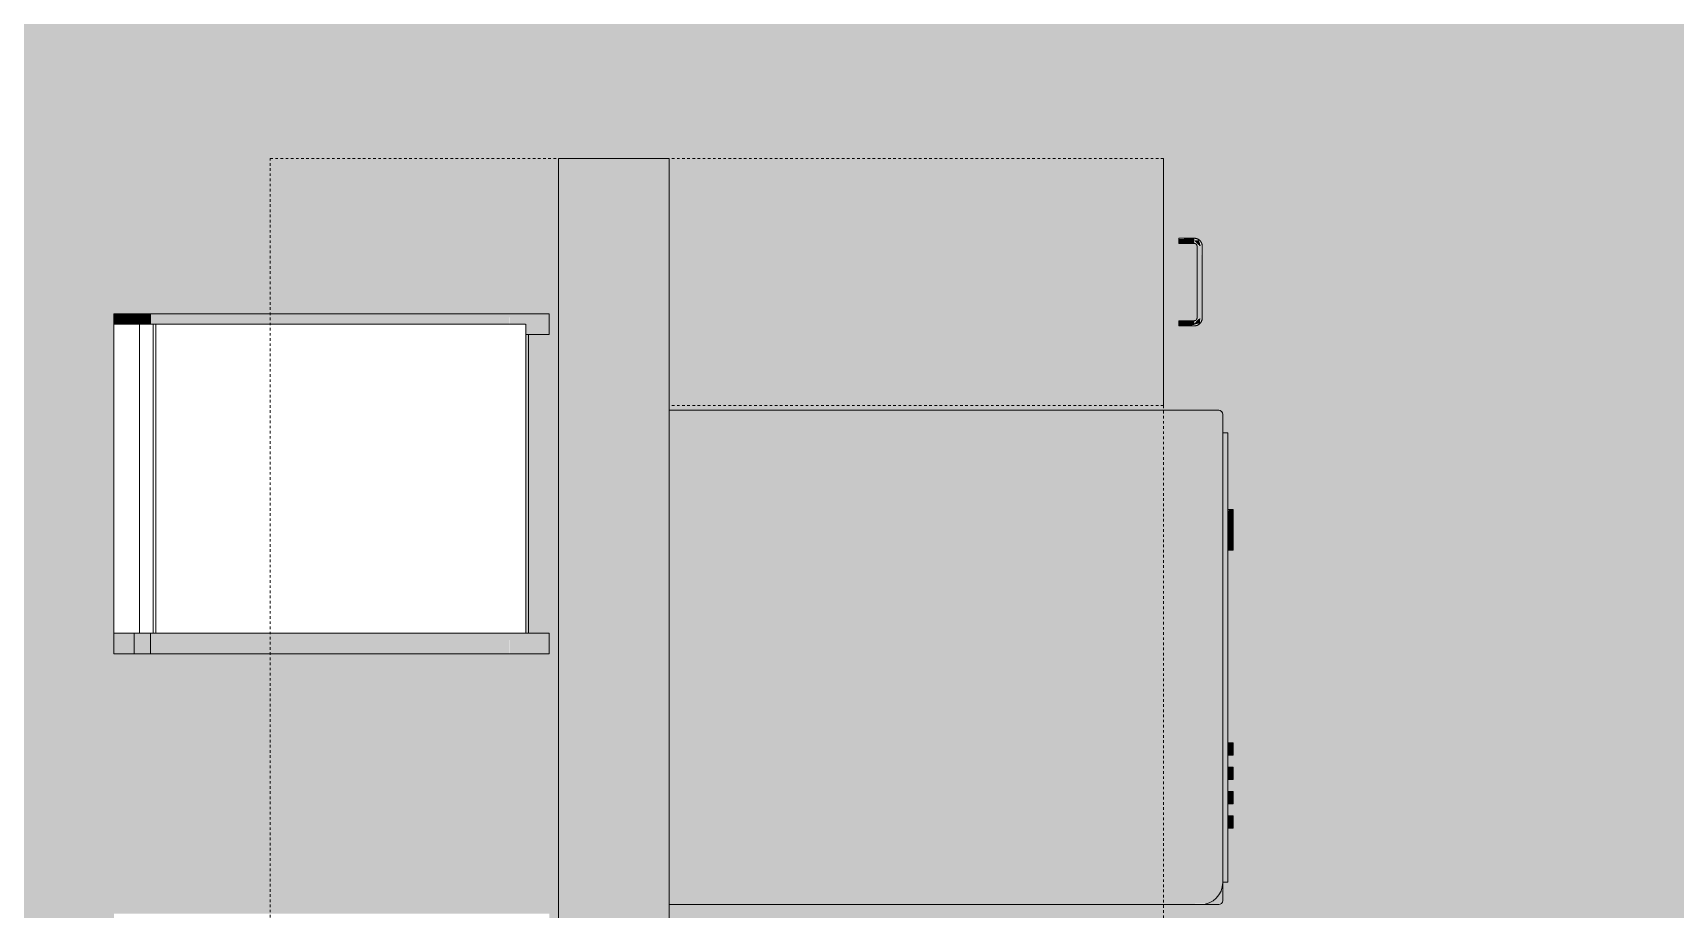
# Model space of a CAD drawing. Header units: inches. Extents: x -4218 to -1814, y 9706 to 12426.
# Drawn here: x -3636.5 to -3556.7, y 10625.3 to 10667.9 of the extents above; entities that cross this region are included whole.
import ezdxf

# ---------------------------------------------------------------- set-up
doc = ezdxf.new("R2010")
doc.units = ezdxf.units.IN
doc.header["$MEASUREMENT"] = 0
doc.linetypes.add('Dash', pattern=[0.25, 0.125, -0.125])
for name, color, linetype, lineweight in [('0-1', 7, 'Continuous', 5), ('0-2', 10, 'Continuous', 13), ('A-AREA-PATT-4', 41, 'Continuous', 9), ('A-WALL-1', 8, 'Continuous', 5), ('A-WALL-3', 10, 'Continuous', 13), ('I-FURN-1', 7, 'Continuous', 9), ('I-FURN-2', 9, 'Continuous', 9), ('Q-CASE', 31, 'Continuous', 9), ('Q-CASE-HDLN-1', 7, 'Dash', 9), ('Q-CASE-HDLN-2', 31, 'Continuous', 9), ('Q-SPCQ-1', 7, 'Continuous', 9), ('Q-SPCQ-2', 55, 'Continuous', 9)]:
    doc.layers.add(name, color=color, linetype=linetype, lineweight=lineweight)

# ---------------------------------------------------------------- blocks, each defined once
blk = doc.blocks.new('OD_CW_Countertop - OD_CW_Countertop-2487816-FLOOR PLAN - 3RD FLOOR')
at = {"layer": 'Q-CASE-HDLN-1'}
for p, q in [((0.738, -24), (0.738, 19.375)), ((0.738, 19.375), (97.088, 19.375)), ((109.338, -24), (0.738, -24))]:
    blk.add_line(p, q, dxfattribs=at)
blk = doc.blocks.new('Dishwasher_15404 - 34_ counter-1372825-FLOOR PLAN - 3RD FLOOR')
at = {"layer": 'Q-SPCQ-2'}
for points in [[(0.75, -24), (26.081, -23.963), (26.339, -23.856), (26.561, -23.686), (26.731, -23.464), (26.838, -23.206), (26.875, -22.907), (26.868, -0.146), (26.678, 0), (0, 0), (0, -24)], [(27.125, -22.907), (27.125, -1.093), (26.875, -1.093), (26.875, -22.907)], [(27.375, -5.808), (27.375, -4.824), (27.125, -4.858), (27.125, -5.808)], [(27.125, -6.793), (27.375, -6.759), (27.375, -5.808), (27.125, -5.808), (27.125, -6.759)], [(27.375, -16.741), (27.375, -16.15), (27.125, -16.15), (27.125, -16.741)], [(27.375, -17.922), (27.375, -17.331), (27.125, -17.331), (27.125, -17.922)], [(27.375, -19.103), (27.375, -18.512), (27.125, -18.512), (27.125, -19.103)], [(27.375, -20.284), (27.375, -19.693), (27.125, -19.693), (27.125, -20.284)], [(25.803, -24), (26.678, -24), (26.817, -23.942), (26.875, -23.713), (26.838, -23.206), (26.678, -23.533), (26.561, -23.686), (26.299, -23.873), (26.081, -23.963)]]:
    blk.add_hatch(color=256, dxfattribs=at).paths.add_polyline_path(points, flags=0)
at = {"layer": 'Q-SPCQ-1'}
for p, q in [((26.678, 0), (0, 0)), ((26.875, -22.928), (26.875, -0.197)), ((27.125, -1.093), (26.875, -1.093)), ((27.125, -1.093), (27.125, -22.907)), ((27.375, -4.824), (27.125, -4.824)), ((27.375, -4.824), (27.375, -5.808)), ((27.375, -5.808), (27.375, -6.793)), ((27.125, -6.793), (27.375, -6.793)), ((27.375, -16.15), (27.125, -16.15)), ((27.125, -16.741), (27.375, -16.741)), ((27.375, -16.15), (27.375, -16.741)), ((27.375, -17.331), (27.125, -17.331)), ((27.375, -17.331), (27.375, -17.922)), ((27.125, -17.922), (27.375, -17.922)), ((27.375, -18.512), (27.125, -18.512)), ((27.125, -19.103), (27.375, -19.103)), ((27.375, -18.512), (27.375, -19.103)), ((27.375, -19.693), (27.125, -19.693)), ((27.375, -19.693), (27.375, -20.284)), ((27.125, -20.284), (27.375, -20.284)), ((27.125, -22.907), (26.875, -22.907)), ((26.875, -23.803), (26.875, -22.928)), ((0, -24), (25.803, -24)), ((25.803, -24), (26.678, -24))]:
    blk.add_line(p, q, dxfattribs=at)
for centre, radius, start, end in [((26.678, -0.197), 0.197, 360, 90), ((26.678, -0.197), 0.197, 15, 90), ((25.803, -22.928), 1.072, 270, 0), ((26.678, -23.803), 0.197, 270, 0)]:
    blk.add_arc(centre, radius, start, end, dxfattribs=at)
blk = doc.blocks.new('Bar_Stool_6722_1_ - Bar_Stool_6722_1_-1372833-FLOOR PLAN - 3RD FLOOR')
at = {"layer": 'I-FURN-2'}
for points in [[(0, -0.599), (0, -0.985), (1, -0.985), (1, 0), (0, 0), (0, -0.46)], [(16, -0.938), (16, -0.985), (16.5, -0.985), (16.5, 0), (16, 0), (16, -0.621)], [(0, -1.78), (1, -1.78), (1, -0.985), (0, -0.985), (0, -1.404)], [(16, -1.305), (16, -1.78), (16.5, -1.78), (16.5, -0.985), (16, -0.985), (16, -1.241)], [(0, -16.359), (0, -17.718), (1, -17.718), (1, -1.78), (0, -1.78), (0, -2.034)], [(16, -17.718), (16.5, -17.718), (16.5, -1.78), (16, -1.78), (16, -17.634)], [(0, -18.759), (0, -19.214), (0.5, -19.214), (0.5, -17.718), (0, -17.718), (0, -18.727)], [(0.5, -19.214), (1, -19.214), (1, -17.718), (0.5, -17.718), (0.5, -19.131)], [(16, -18.709), (16, -19.214), (16.5, -19.214), (16.5, -17.718), (16, -17.718), (16, -18.437)], [(0, -19.886), (0, -21.133), (1, -21.133), (1, -19.214), (0, -19.238), (0, -19.692)], [(15.5, -21.133), (16.5, -21.133), (16.491, -19.214), (16, -19.238), (16, -19.986), (15.5, -19.986), (15.5, -20.135)], [(1, -20.057), (1, -20.135), (15.5, -20.135), (15.5, -19.986), (1, -19.986)]]:
    blk.add_hatch(color=256, dxfattribs=at).paths.add_polyline_path(points, flags=0)
at = {"layer": 'I-FURN-1'}
for p, q in [((1, 0), (0, 0)), ((0, 0), (0, -0.985)), ((1, -1.241), (1, 0)), ((16, 0), (1, 0)), ((16, 0), (16, -1.241)), ((16.5, 0), (16, 0)), ((16.5, -0.985), (16.5, 0)), ((0, -0.985), (1, -0.985)), ((0, -0.985), (0, -1.78)), ((1, -1.906), (1, -1.241)), ((16, -1.241), (1, -1.241)), ((16, -0.985), (16.5, -0.985)), ((16, -1.241), (16, -1.906)), ((16.5, -1.78), (16.5, -0.985)), ((0, -1.78), (1, -1.78)), ((0, -17.718), (0, -1.78)), ((1, -1.906), (16, -1.906)), ((1, -2.034), (1, -1.906)), ((1, -17.634), (1, -2.034)), ((1, -2.034), (16, -2.034)), ((16, -1.78), (16.5, -1.78)), ((16, -1.906), (16, -2.034)), ((16, -2.034), (16, -17.634)), ((16.5, -1.78), (16.5, -17.718)), ((0, -19.214), (0, -17.718)), ((1, -19.886), (1, -17.634)), ((16, -17.634), (16, -19.886)), ((16.5, -17.718), (16.5, -19.214)), ((0, -21.133), (0, -19.214)), ((1, -19.986), (1, -19.886)), ((16, -19.886), (16, -19.986)), ((16.5, -19.214), (16.5, -21.133)), ((1, -19.986), (1, -20.057)), ((1, -19.999), (16, -19.999)), ((1, -20.057), (1, -20.135)), ((15.5, -20.135), (1, -20.135)), ((1, -20.135), (1, -21.133)), ((15.5, -20.057), (15.5, -19.983)), ((15.5, -20.135), (15.5, -20.057)), ((15.5, -21.133), (15.5, -20.135)), ((0, -21.133), (1, -21.133)), ((15.5, -21.133), (16.5, -21.133))]:
    blk.add_line(p, q, dxfattribs=at)
blk = doc.blocks.new('Drawer_Base_Cabinet_3_drawer_12205 - 12_-V43-FLOOR PLAN - 3RD FLOOR')
at = {"layer": 'Q-CASE'}
for points in [[(-1.012, 25.812), (-1.286, 25.72), (-1.295, 25.5), (-1.23, 25.528), (-1.012, 25.75), (-1.012, 25.782)], [(2.488, 25.625), (2.488, 25.875), (-1.012, 25.838), (-1.012, 25.625), (0.189, 25.625)], [(2.8, 25.5), (2.738, 25.768), (2.488, 25.782), (2.516, 25.717), (2.738, 25.5), (2.77, 25.5)], [(-1.142, 25.5), (-1.383, 25.5), (-1.351, 24.75), (-1.142, 24.75)], [(2.858, 24.75), (2.826, 25.5), (2.617, 25.5), (2.649, 24.75), (2.846, 24.75)]]:
    blk.add_hatch(color=256, dxfattribs=at).paths.add_polyline_path(points, flags=0)
at = {"layer": 'Q-CASE-HDLN-1'}
for p, q in [((6.738, 24), (-5.262, 24)), ((-5.262, 24), (-5.262, 0)), ((6.738, 24), (6.738, 0)), ((6.738, 0), (-5.262, 0))]:
    blk.add_line(p, q, dxfattribs=at)
at = {"layer": 'Q-CASE-HDLN-2'}
for p, q in [((2.488, 25.875), (-1.012, 25.875)), ((-1.012, 25.625), (2.488, 25.625)), ((-1.387, 25.5), (-1.387, 24.75)), ((-1.387, 25.5), (-1.387, 24.75)), ((-1.387, 25.5), (-1.387, 24.75)), ((-1.387, 24.75), (-1.383, 24.75)), ((-1.383, 24.75), (-1.387, 24.75)), ((-1.387, 24.75), (-1.383, 24.75)), ((-1.383, 24.75), (-1.387, 24.75)), ((-1.387, 24.75), (-1.383, 24.75)), ((-1.137, 24.75), (-1.387, 24.75)), ((-1.142, 24.75), (-1.137, 24.75)), ((-1.137, 24.75), (-1.142, 24.75)), ((-1.142, 24.75), (-1.137, 24.75)), ((-1.137, 24.75), (-1.142, 24.75)), ((-1.142, 24.75), (-1.137, 24.75)), ((-1.137, 24.75), (-1.137, 25.5)), ((-1.137, 24.75), (-1.137, 25.5)), ((-1.137, 24.75), (-1.137, 25.5)), ((2.613, 25.5), (2.613, 24.75)), ((2.613, 25.5), (2.613, 24.75)), ((2.613, 25.5), (2.613, 24.75)), ((2.617, 24.75), (2.613, 24.75)), ((2.613, 24.75), (2.617, 24.75)), ((2.617, 24.75), (2.613, 24.75)), ((2.613, 24.75), (2.617, 24.75)), ((2.863, 24.75), (2.613, 24.75)), ((2.613, 24.75), (2.617, 24.75)), ((2.863, 24.75), (2.858, 24.75)), ((2.858, 24.75), (2.863, 24.75)), ((2.863, 24.75), (2.858, 24.75)), ((2.858, 24.75), (2.863, 24.75)), ((2.858, 24.75), (2.863, 24.75)), ((2.863, 24.75), (2.863, 25.5)), ((2.863, 24.75), (2.863, 25.5)), ((2.863, 24.75), (2.863, 25.5))]:
    blk.add_line(p, q, dxfattribs=at)
at = {"layer": 'Q-CASE-HDLN-2', "flags": 128}
for points in [[(-1.012, 25.875), (-1.027, 25.875), (-1.042, 25.874), (-1.057, 25.872), (-1.072, 25.87), (-1.087, 25.868), (-1.101, 25.864), (-1.116, 25.86), (-1.13, 25.856), (-1.144, 25.851), (-1.158, 25.845), (-1.172, 25.839), (-1.185, 25.833), (-1.199, 25.825), (-1.211, 25.818), (-1.224, 25.81), (-1.236, 25.801), (-1.248, 25.792), (-1.26, 25.782), (-1.271, 25.772), (-1.281, 25.761), (-1.292, 25.75), (-1.301, 25.739), (-1.311, 25.727), (-1.319, 25.715), (-1.328, 25.703), (-1.336, 25.69), (-1.343, 25.677), (-1.35, 25.663), (-1.356, 25.65), (-1.362, 25.636), (-1.367, 25.622), (-1.372, 25.608), (-1.376, 25.593), (-1.379, 25.578), (-1.382, 25.564), (-1.384, 25.549), (-1.386, 25.534), (-1.387, 25.519), (-1.387, 25.504), (-1.387, 25.5)], [(-1.292, 25.75), (-1.301, 25.739), (-1.311, 25.727), (-1.319, 25.715), (-1.328, 25.703), (-1.336, 25.69), (-1.343, 25.677), (-1.35, 25.663), (-1.356, 25.65), (-1.362, 25.636), (-1.367, 25.622), (-1.372, 25.608), (-1.376, 25.593), (-1.379, 25.578), (-1.382, 25.564), (-1.384, 25.549), (-1.386, 25.534), (-1.387, 25.519), (-1.387, 25.504), (-1.387, 25.5)], [(-1.292, 25.75), (-1.301, 25.739), (-1.311, 25.727), (-1.319, 25.715), (-1.328, 25.703), (-1.336, 25.69), (-1.343, 25.677), (-1.35, 25.663), (-1.356, 25.65), (-1.362, 25.636), (-1.367, 25.622), (-1.372, 25.608), (-1.376, 25.593), (-1.379, 25.578), (-1.382, 25.564), (-1.384, 25.549), (-1.386, 25.534), (-1.387, 25.519), (-1.387, 25.504), (-1.387, 25.5)], [(-1.012, 25.875), (-1.027, 25.875), (-1.042, 25.874), (-1.057, 25.872), (-1.072, 25.87), (-1.087, 25.868), (-1.101, 25.864), (-1.116, 25.86), (-1.13, 25.856), (-1.144, 25.851), (-1.158, 25.845), (-1.172, 25.839), (-1.185, 25.833), (-1.199, 25.825), (-1.211, 25.818), (-1.224, 25.81), (-1.236, 25.801), (-1.248, 25.792), (-1.26, 25.782), (-1.271, 25.772)], [(-1.012, 25.875), (-1.027, 25.875), (-1.042, 25.874), (-1.057, 25.872), (-1.072, 25.87), (-1.087, 25.868), (-1.101, 25.864), (-1.116, 25.86), (-1.13, 25.856), (-1.144, 25.851), (-1.158, 25.845), (-1.172, 25.839), (-1.185, 25.833), (-1.199, 25.825), (-1.211, 25.818), (-1.224, 25.81), (-1.236, 25.801), (-1.248, 25.792), (-1.26, 25.782), (-1.271, 25.772)], [(-1.137, 25.5), (-1.137, 25.505), (-1.137, 25.51), (-1.136, 25.515), (-1.136, 25.52), (-1.135, 25.525), (-1.134, 25.53), (-1.132, 25.535), (-1.131, 25.539), (-1.129, 25.544), (-1.127, 25.549), (-1.125, 25.553), (-1.123, 25.558), (-1.121, 25.562), (-1.118, 25.566), (-1.115, 25.571), (-1.113, 25.575), (-1.109, 25.579), (-1.106, 25.582), (-1.103, 25.586), (-1.099, 25.59), (-1.096, 25.593), (-1.092, 25.596), (-1.088, 25.599), (-1.084, 25.602), (-1.08, 25.605), (-1.076, 25.608), (-1.071, 25.61), (-1.067, 25.613), (-1.062, 25.615), (-1.058, 25.617), (-1.053, 25.618), (-1.048, 25.62), (-1.043, 25.621), (-1.038, 25.622), (-1.034, 25.623), (-1.029, 25.624), (-1.024, 25.624), (-1.019, 25.625), (-1.014, 25.625)], [(-1.137, 25.5), (-1.137, 25.505), (-1.137, 25.51), (-1.136, 25.515), (-1.136, 25.52), (-1.135, 25.525), (-1.134, 25.53), (-1.132, 25.535), (-1.131, 25.539), (-1.129, 25.544), (-1.127, 25.549), (-1.125, 25.553), (-1.123, 25.558), (-1.121, 25.562), (-1.118, 25.566), (-1.115, 25.571), (-1.113, 25.575), (-1.109, 25.579), (-1.106, 25.582), (-1.103, 25.586), (-1.099, 25.59), (-1.096, 25.593), (-1.092, 25.596), (-1.088, 25.599), (-1.084, 25.602), (-1.08, 25.605), (-1.076, 25.608), (-1.071, 25.61), (-1.067, 25.613), (-1.062, 25.615), (-1.058, 25.617), (-1.053, 25.618), (-1.048, 25.62), (-1.043, 25.621), (-1.038, 25.622), (-1.034, 25.623), (-1.029, 25.624), (-1.024, 25.624), (-1.019, 25.625), (-1.014, 25.625)], [(-1.137, 25.5), (-1.137, 25.505), (-1.137, 25.51), (-1.136, 25.515), (-1.136, 25.52), (-1.135, 25.525), (-1.134, 25.53), (-1.132, 25.535), (-1.131, 25.539), (-1.129, 25.544), (-1.127, 25.549), (-1.125, 25.553), (-1.123, 25.558), (-1.121, 25.562), (-1.118, 25.566), (-1.115, 25.571), (-1.113, 25.575), (-1.109, 25.579), (-1.106, 25.582), (-1.103, 25.586), (-1.099, 25.59), (-1.096, 25.593), (-1.092, 25.596), (-1.088, 25.599), (-1.084, 25.602), (-1.08, 25.605), (-1.076, 25.608), (-1.071, 25.61), (-1.067, 25.613), (-1.062, 25.615), (-1.058, 25.617), (-1.053, 25.618), (-1.048, 25.62), (-1.043, 25.621), (-1.038, 25.622), (-1.034, 25.623), (-1.029, 25.624), (-1.024, 25.624), (-1.019, 25.625), (-1.014, 25.625), (-1.012, 25.625)], [(2.738, 25.779), (2.727, 25.789), (2.715, 25.798), (2.703, 25.807), (2.69, 25.816), (2.678, 25.823), (2.664, 25.831), (2.651, 25.838), (2.637, 25.844), (2.624, 25.85), (2.61, 25.855), (2.595, 25.859), (2.581, 25.863), (2.566, 25.867), (2.551, 25.87), (2.537, 25.872), (2.522, 25.873), (2.507, 25.875), (2.492, 25.875), (2.488, 25.875)], [(2.738, 25.779), (2.727, 25.789), (2.715, 25.798), (2.703, 25.807), (2.69, 25.816), (2.678, 25.823), (2.664, 25.831), (2.651, 25.838), (2.637, 25.844), (2.624, 25.85), (2.61, 25.855), (2.595, 25.859), (2.581, 25.863), (2.566, 25.867), (2.551, 25.87), (2.537, 25.872), (2.522, 25.873), (2.507, 25.875), (2.492, 25.875), (2.488, 25.875)], [(2.863, 25.5), (2.862, 25.515), (2.862, 25.53), (2.86, 25.545), (2.858, 25.56), (2.855, 25.575), (2.852, 25.589), (2.848, 25.604), (2.844, 25.618), (2.839, 25.632), (2.833, 25.646), (2.827, 25.66), (2.82, 25.673), (2.813, 25.686), (2.805, 25.699), (2.797, 25.712), (2.788, 25.724), (2.779, 25.736), (2.77, 25.747), (2.76, 25.758), (2.749, 25.769), (2.738, 25.779), (2.727, 25.789), (2.715, 25.798), (2.703, 25.807), (2.69, 25.816), (2.678, 25.823), (2.664, 25.831), (2.651, 25.838), (2.637, 25.844), (2.624, 25.85), (2.61, 25.855), (2.595, 25.859), (2.581, 25.863), (2.566, 25.867), (2.551, 25.87), (2.537, 25.872), (2.522, 25.873), (2.507, 25.875), (2.492, 25.875), (2.488, 25.875)], [(2.488, 25.625), (2.493, 25.625), (2.498, 25.625), (2.503, 25.624), (2.508, 25.623), (2.513, 25.623), (2.517, 25.621), (2.522, 25.62), (2.527, 25.619), (2.532, 25.617), (2.536, 25.615), (2.541, 25.613), (2.545, 25.611), (2.55, 25.608), (2.554, 25.606), (2.558, 25.603), (2.562, 25.6), (2.566, 25.597), (2.57, 25.594), (2.574, 25.591), (2.577, 25.587), (2.581, 25.583), (2.584, 25.58), (2.587, 25.576), (2.59, 25.572), (2.593, 25.568), (2.596, 25.563), (2.598, 25.559), (2.6, 25.554), (2.602, 25.55), (2.604, 25.545), (2.606, 25.541), (2.607, 25.536), (2.609, 25.531), (2.61, 25.526), (2.611, 25.521), (2.612, 25.516), (2.612, 25.511), (2.613, 25.506), (2.613, 25.501), (2.613, 25.5)], [(2.488, 25.625), (2.493, 25.625), (2.498, 25.625), (2.503, 25.624), (2.508, 25.623), (2.513, 25.623), (2.517, 25.621), (2.522, 25.62), (2.527, 25.619), (2.532, 25.617), (2.536, 25.615), (2.541, 25.613), (2.545, 25.611), (2.55, 25.608), (2.554, 25.606), (2.558, 25.603), (2.562, 25.6), (2.566, 25.597), (2.57, 25.594), (2.574, 25.591), (2.577, 25.587), (2.581, 25.583), (2.584, 25.58), (2.587, 25.576), (2.59, 25.572), (2.593, 25.568), (2.596, 25.563), (2.598, 25.559), (2.6, 25.554), (2.602, 25.55), (2.604, 25.545), (2.606, 25.541), (2.607, 25.536), (2.609, 25.531), (2.61, 25.526), (2.611, 25.521), (2.612, 25.516), (2.612, 25.511), (2.613, 25.506), (2.613, 25.501), (2.613, 25.5)], [(2.488, 25.625), (2.493, 25.625), (2.498, 25.625), (2.503, 25.624), (2.508, 25.623), (2.513, 25.623), (2.517, 25.621), (2.522, 25.62), (2.527, 25.619), (2.532, 25.617), (2.536, 25.615), (2.541, 25.613), (2.545, 25.611), (2.55, 25.608), (2.554, 25.606), (2.558, 25.603), (2.562, 25.6), (2.566, 25.597), (2.57, 25.594), (2.574, 25.591), (2.577, 25.587), (2.581, 25.583), (2.584, 25.58), (2.587, 25.576), (2.59, 25.572), (2.593, 25.568), (2.596, 25.563), (2.598, 25.559), (2.6, 25.554), (2.602, 25.55), (2.604, 25.545), (2.606, 25.541), (2.607, 25.536), (2.609, 25.531), (2.61, 25.526), (2.611, 25.521), (2.612, 25.516), (2.612, 25.511), (2.613, 25.506), (2.613, 25.501), (2.613, 25.5)], [(2.863, 25.5), (2.862, 25.515), (2.862, 25.53), (2.86, 25.545), (2.858, 25.56), (2.855, 25.575), (2.852, 25.589), (2.848, 25.604), (2.844, 25.618), (2.839, 25.632), (2.833, 25.646), (2.827, 25.66), (2.82, 25.673), (2.813, 25.686), (2.805, 25.699), (2.797, 25.712), (2.788, 25.724), (2.779, 25.736), (2.77, 25.747), (2.76, 25.758)], [(2.863, 25.5), (2.862, 25.515), (2.862, 25.53), (2.86, 25.545), (2.858, 25.56), (2.855, 25.575), (2.852, 25.589), (2.848, 25.604), (2.844, 25.618), (2.839, 25.632), (2.833, 25.646), (2.827, 25.66), (2.82, 25.673), (2.813, 25.686), (2.805, 25.699), (2.797, 25.712), (2.788, 25.724), (2.779, 25.736), (2.77, 25.747), (2.76, 25.758)]]:
    blk.add_lwpolyline(points, dxfattribs=at)
blk = doc.blocks.new('CTR - 1st Phase - Unit Layouts_rvt-1-FLOOR PLAN - 3RD FLOOR')
at = {"layer": 'A-WALL-1'}
h = blk.add_hatch(color=256, dxfattribs=at)
h.paths.add_polyline_path([(-3606.412, 10565.439), (-3605.549, 10565.439), (-3605.549, 10661.789), (-3610.924, 10661.789), (-3610.924, 10565.439)], flags=0)
h.paths.add_polyline_path([(-3605.924, 10566.189), (-3606.412, 10566.189), (-3606.412, 10567.689), (-3605.924, 10567.689), (-3605.924, 10567.19)], flags=0)
at = {"layer": 'A-WALL-3'}
for p, q in [((-3610.924, 10565.439), (-3610.924, 10661.789)), ((-3605.549, 10661.789), (-3610.924, 10661.789)), ((-3605.549, 10661.789), (-3605.549, 10565.439))]:
    blk.add_line(p, q, dxfattribs=at)
at = {"layer": '0-2'}
for name, p, rotation in [('OD_CW_Countertop - OD_CW_Countertop-2487816-FLOOR PLAN - 3RD FLOOR', (-3600.924, 10662.527), 270.0000000000389), ('Drawer_Base_Cabinet_3_drawer_12205 - 12_-V43-FLOOR PLAN - 3RD FLOOR', (-3605.549, 10656.527), 269.9999999999679), ('Bar_Stool_6722_1_ - Bar_Stool_6722_1_-1372833-FLOOR PLAN - 3RD FLOOR', (-3632.513, 10637.741), 89.99999999994635)]:
    blk.add_blockref(name, p, dxfattribs=dict(at, rotation=rotation))
blk.add_blockref('Dishwasher_15404 - 34_ counter-1372825-FLOOR PLAN - 3RD FLOOR', (-3605.549, 10649.564), dxfattribs=at)

msp = doc.modelspace()

# ---------------------------------------------------------------- hatches: boundary and pattern name
at = {"layer": 'A-AREA-PATT-4'}
h = msp.add_hatch(color=256, dxfattribs=at)
h.paths.add_polyline_path([(-3556.67374, 10553.1894), (-3555.92374, 10553.1894), (-3555.92374, 10577.5644), (-3525.92374, 10577.5644), (-3525.92374, 10553.5644), (-3526.04185, 10553.5644), (-3526.04185, 10553.1894), (-3525.17374, 10553.1894), (-3525.17374, 10565.4394), (-3514.67374, 10565.4394), (-3514.67374, 10553.1894), (-3513.17374, 10553.1894), (-3513.17374, 10565.4394), (-3502.67374, 10565.4394), (-3502.67374, 10553.1894), (-3487.92374, 10553.1894), (-3487.92374, 10567.9394), (-3500.17374, 10567.9394), (-3500.17374, 10581.4394), (-3487.92374, 10581.4394), (-3487.92374, 10583.4394), (-3500.17374, 10583.4394), (-3500.17374, 10596.9394), (-3487.92374, 10596.9394), (-3487.92374, 10642.1894), (-3505.92374, 10642.1894), (-3505.92374, 10668.8894), (-3503.98624, 10668.8894), (-3503.98624, 10669.5144), (-3501.92374, 10669.5144), (-3501.92374, 10704.2644), (-3503.98624, 10704.2644), (-3503.98624, 10704.8894), (-3505.92374, 10704.8894), (-3505.92374, 10711.4144), (-3520.74874, 10711.4144), (-3520.74874, 10721.67145), (-3519.74874, 10721.67145), (-3519.74874, 10723.67145), (-3517.81124, 10723.67145), (-3517.81124, 10724.29645), (-3515.93624, 10724.29645), (-3515.93624, 10723.67145), (-3513.99874, 10723.67145), (-3513.99874, 10721.67145), (-3515.99874, 10721.67145), (-3515.99874, 10716.1644), (-3487.92374, 10716.1644), (-3487.92374, 10728.9894), (-3513.92374, 10728.9894), (-3513.92374, 10753.9894), (-3487.92374, 10753.9894), (-3487.92374, 10767.17851), (-3515.99874, 10767.17851), (-3515.99874, 10761.67145), (-3513.99874, 10761.67145), (-3513.99874, 10759.67145), (-3515.93624, 10759.67145), (-3515.93624, 10759.04645), (-3517.81124, 10759.04645), (-3517.81124, 10759.67145), (-3519.74874, 10759.67145), (-3519.74874, 10761.67145), (-3520.74874, 10761.67145), (-3520.74874, 10767.17851), (-3538.37374, 10767.17851), (-3538.37374, 10771.92851), (-3487.92374, 10771.92851), (-3487.92374, 10807.92851), (-3523.92374, 10807.92851), (-3523.92374, 10812.67851), (-3487.92374, 10812.67851), (-3487.92374, 10835.1894), (-3535.41861, 10835.1894), (-3535.41861, 10827.46317), (-3535.54557, 10826.49876), (-3535.91783, 10825.60006), (-3536.50999, 10824.82834), (-3537.28172, 10824.23617), (-3538.18041, 10823.86392), (-3539.22114, 10823.73695), (-3540.53317, 10823.73695), (-3540.18545, 10820.71317), (-3538.9937, 10819.71317), (-3538.42693, 10818.71317), (-3538.15898, 10817.71317), (-3537.98198, 10816.70937), (-3537.89483, 10815.71317), (-3538.06914, 10813.72079), (-3538.60708, 10811.71317), (-3539.33502, 10809.71317), (-3540.26763, 10807.71317), (-3541.65506, 10805.71317), (-3542.65506, 10804.71317), (-3543.52109, 10804.21317), (-3544.89483, 10803.71317), (-3545.89483, 10803.71317), (-3547.26857, 10804.21317), (-3548.13459, 10804.71317), (-3549.13459, 10805.71317), (-3550.60421, 10807.88942), (-3551.45464, 10809.71317), (-3552.18258, 10811.71317), (-3552.72052, 10813.72079), (-3552.89483, 10815.71317), (-3552.72052, 10817.20365), (-3552.63067, 10817.71317), (-3552.36273, 10818.71317), (-3551.79596, 10819.71317), (-3550.60421, 10820.71317), (-3550.25649, 10823.73695), (-3551.64483, 10823.73695), (-3552.60925, 10823.86392), (-3553.50794, 10824.23617), (-3554.27967, 10824.82834), (-3554.87183, 10825.60006), (-3555.24408, 10826.49876), (-3555.37105, 10827.46317), (-3555.37105, 10835.1894), (-3615.24874, 10835.1894), (-3615.24874, 10807.55351), (-3619.99874, 10807.55351), (-3619.99874, 10835.1894), (-3851.84874, 10835.1894), (-3851.84874, 10743.59945), (-3819.57374, 10743.59945), (-3819.57374, 10737.5519), (-3824.32374, 10737.5519), (-3824.32374, 10738.84945), (-3851.84874, 10738.84945), (-3851.84874, 10736.6769), (-3829.53624, 10736.6769), (-3829.53624, 10708.8019), (-3851.84874, 10708.8019), (-3851.84874, 10708.5394), (-3709.79874, 10708.5394), (-3709.79874, 10703.7894), (-3851.84874, 10703.7894), (-3851.84874, 10703.6019), (-3854.72374, 10703.6019), (-3854.72374, 10665.5769), (-3851.84874, 10665.5769), (-3851.84874, 10553.1894), (-3800.41204, 10553.1894), (-3800.41204, 10569.3144), (-3782.41204, 10569.3144), (-3782.41204, 10565.3144), (-3746.41204, 10565.3144), (-3746.41204, 10569.3144), (-3728.41204, 10569.3144), (-3728.41204, 10553.1894), (-3615.17374, 10553.1894), (-3615.17374, 10565.4394), (-3610.92374, 10565.4394), (-3610.92374, 10661.7894), (-3605.54874, 10661.7894), (-3605.54874, 10649.5644), (-3578.87059, 10649.5644), (-3578.67374, 10649.36755), (-3578.67374, 10648.47145), (-3578.42374, 10648.47145), (-3578.42374, 10644.74035), (-3578.17374, 10644.70682), (-3578.17374, 10642.77185), (-3578.42374, 10642.77185), (-3578.42374, 10633.41436), (-3578.17374, 10633.41436), (-3578.17374, 10632.82381), (-3578.42374, 10632.82381), (-3578.42374, 10632.23326), (-3578.17374, 10632.23326), (-3578.17374, 10631.64271), (-3578.42374, 10631.64271), (-3578.42374, 10631.05216), (-3578.17374, 10631.05216), (-3578.17374, 10630.4616), (-3578.42374, 10630.4616), (-3578.42374, 10629.87105), (-3578.17374, 10629.87105), (-3578.17374, 10629.2805), (-3578.42374, 10629.2805), (-3578.42374, 10626.65733), (-3578.67374, 10626.63625), (-3578.69579, 10625.708), (-3578.73139, 10625.62205), (-3578.87059, 10625.5644), (-3605.54874, 10625.5644), (-3605.54874, 10623.6894), (-3581.54874, 10623.6894), (-3581.54874, 10622.9394), (-3581.04874, 10622.9394), (-3581.04874, 10609.0644), (-3580.54874, 10609.0644), (-3580.54874, 10608.5644), (-3581.04874, 10608.5644), (-3581.04874, 10607.5644), (-3581.54874, 10607.5644), (-3581.54874, 10606.8144), (-3581.04874, 10606.8144), (-3581.04874, 10605.8144), (-3580.54874, 10605.8144), (-3580.54874, 10605.3144), (-3581.04874, 10605.3144), (-3581.04874, 10591.4394), (-3581.54874, 10591.4394), (-3581.54874, 10590.6894), (-3605.54874, 10590.6894), (-3605.54874, 10565.4394), (-3604.67374, 10565.4394), (-3604.67374, 10553.1894), (-3603.17374, 10553.1894), (-3603.17374, 10565.4394), (-3592.67374, 10565.4394), (-3592.67374, 10553.1894), (-3591.17374, 10553.1894), (-3591.17374, 10565.4394), (-3579.42374, 10565.4394), (-3579.42374, 10577.1894), (-3580.04874, 10577.21313), (-3580.04874, 10577.73247), (-3579.83236, 10577.78172), (-3579.66651, 10577.85477), (-3579.38422, 10577.89238), (-3579.29874, 10577.9394), (-3571.29448, 10577.9394), (-3571.26213, 10578.6894), (-3571.23624, 10578.6894), (-3571.1889, 10578.95456), (-3570.92374, 10579.02778), (-3570.92374, 10579.0644), (-3567.42374, 10579.02778), (-3567.42374, 10579.0019), (-3567.15586, 10578.9394), (-3567.08535, 10578.6894), (-3567.053, 10578.6894), (-3567.053, 10577.9394), (-3559.17374, 10577.9394), (-3558.99446, 10577.86556), (-3558.7187, 10577.82809), (-3558.53469, 10577.74494), (-3558.42374, 10577.6894), (-3558.42374, 10577.1894), (-3558.92374, 10577.1894), (-3558.92374, 10565.4394), (-3556.67374, 10565.4394), (-3556.67374, 10555.9394)], flags=0)
h.paths.add_polyline_path([(-3574.67374, 10553.1894), (-3573.17374, 10553.1894), (-3573.17374, 10555.1894), (-3574.67374, 10555.1894)], flags=0)
h.paths.add_polyline_path([(-3511.43529, 10566.1894), (-3511.92374, 10566.1894), (-3511.92374, 10567.68865), (-3511.43529, 10567.68865), (-3511.43529, 10567.18985)], flags=0)
h.paths.add_polyline_path([(-3515.92374, 10566.1894), (-3516.41218, 10566.1894), (-3516.41218, 10567.68865), (-3515.92374, 10567.68865), (-3515.92374, 10567.18985)], flags=0)
h.paths.add_polyline_path([(-3601.92374, 10566.1894), (-3601.92374, 10567.68865), (-3601.43529, 10567.68865), (-3601.43529, 10566.1894)], flags=0)
h.paths.add_polyline_path([(-3677.90177, 10566.2644), (-3708.90177, 10566.2644), (-3708.90177, 10572.2644), (-3709.90177, 10572.2644), (-3709.90177, 10608.2644), (-3708.90177, 10608.2644), (-3708.90177, 10614.2644), (-3673.90177, 10614.2644), (-3673.90177, 10566.2644)], flags=0)
h.paths.add_polyline_path([(-3835.64126, 10566.2644), (-3847.90177, 10566.2644), (-3847.90177, 10614.2644), (-3812.90177, 10614.2644), (-3812.90177, 10608.2644), (-3811.90177, 10608.2644), (-3811.90177, 10572.2644), (-3812.90177, 10572.2644), (-3812.90177, 10566.2644)], flags=0)
h.paths.add_polyline_path([(-3571.053, 10577.9394), (-3567.29448, 10577.9394), (-3567.26213, 10578.6894), (-3567.23624, 10578.72403), (-3567.42374, 10578.8769), (-3567.42374, 10578.8144), (-3570.92374, 10578.85101), (-3570.95837, 10578.8769), (-3571.11124, 10578.6894), (-3571.053, 10578.6894), (-3571.053, 10578.41725)], flags=0)
h.paths.add_polyline_path([(-3611.38031, 10578.49822), (-3632.51322, 10578.49822), (-3632.51322, 10594.99822), (-3611.38031, 10594.99822), (-3611.38031, 10593.99822), (-3612.37781, 10593.99822), (-3612.37781, 10579.49822), (-3611.38031, 10579.49822), (-3611.38031, 10578.99822)], flags=0)
h.paths.add_polyline_path([(-3501.92419, 10579.70095), (-3502.42299, 10579.70095), (-3502.42299, 10580.1894), (-3500.92374, 10580.1894), (-3500.92374, 10579.70095)], flags=0)
h.paths.add_polyline_path([(-3512.67374, 10581.31866), (-3513.42374, 10581.35101), (-3513.42374, 10581.3769), (-3513.69161, 10581.4394), (-3513.76213, 10581.6894), (-3513.79874, 10581.6894), (-3513.76213, 10585.1894), (-3513.73624, 10585.1894), (-3513.64374, 10585.46262), (-3513.42374, 10585.52778), (-3513.42374, 10585.56014), (-3512.67374, 10585.52778), (-3512.67374, 10585.31866), (-3513.42374, 10585.35101), (-3513.453, 10585.40578), (-3513.58535, 10585.1894), (-3513.54874, 10585.1894), (-3513.58535, 10581.6894), (-3513.64112, 10581.661), (-3513.42374, 10581.52778), (-3513.42374, 10581.56014), (-3512.67374, 10581.52778), (-3512.67374, 10581.33114)], flags=0)
h.paths.add_polyline_path([(-3502.42299, 10584.6894), (-3502.42299, 10585.17784), (-3500.92374, 10585.17784), (-3500.92374, 10584.6894), (-3501.92419, 10584.6894)], flags=0)
h.paths.add_polyline_path([(-3489.92374, 10602.6894), (-3519.92374, 10602.6894), (-3519.92374, 10638.4394), (-3489.92374, 10638.4394), (-3489.92374, 10631.20247)], flags=0)
h.paths.add_polyline_path([(-3612.62682, 10608.61953), (-3632.51322, 10608.61953), (-3632.51322, 10625.11953), (-3611.38031, 10625.11953), (-3611.38031, 10624.11953), (-3612.37781, 10624.11953), (-3612.37781, 10609.61953), (-3611.38031, 10609.61953), (-3611.38031, 10608.61953), (-3612.37781, 10608.61953)], flags=0)
h.paths.add_polyline_path([(-3724.90177, 10617.5894), (-3796.90177, 10617.5894), (-3796.90177, 10618.5894), (-3802.90177, 10618.5894), (-3802.90177, 10653.5894), (-3718.90177, 10653.5894), (-3718.90177, 10618.5894), (-3724.90177, 10618.5894)], flags=0)
h.paths.add_polyline_path([(-3612.62682, 10637.74085), (-3632.51322, 10637.74085), (-3632.51322, 10654.24085), (-3611.38031, 10654.24085), (-3611.38031, 10653.24085), (-3612.37781, 10653.24085), (-3612.37781, 10638.74085), (-3611.38031, 10638.74085), (-3611.38031, 10637.74085), (-3612.37781, 10637.74085)], flags=0)
h.paths.add_polyline_path([(-3580.14656, 10653.66866), (-3580.79874, 10653.70101), (-3580.79874, 10653.91014), (-3580.04874, 10653.87778), (-3580.01411, 10653.8519), (-3579.86124, 10654.0394), (-3579.92374, 10654.0394), (-3579.88713, 10657.5394), (-3579.86124, 10657.57403), (-3580.04874, 10657.7269), (-3580.04874, 10657.66866), (-3580.79874, 10657.70101), (-3580.79874, 10657.91014), (-3580.04874, 10657.87778), (-3580.04874, 10657.8519), (-3579.78357, 10657.80456), (-3579.71035, 10657.5394), (-3579.67374, 10657.5394), (-3579.71035, 10654.0394), (-3579.73624, 10654.0394), (-3579.79874, 10653.77152), (-3580.04874, 10653.70101), (-3580.04874, 10653.66866)], flags=0)
h.paths.add_polyline_path([(-3505.92374, 10703.1394), (-3541.92374, 10703.1394), (-3541.92374, 10704.8894), (-3505.92374, 10704.8894), (-3505.92374, 10703.6019)], flags=0)
h.paths.add_polyline_path([(-3586.49874, 10703.7894), (-3673.79874, 10703.7894), (-3673.79874, 10708.5394), (-3648.74874, 10708.5394), (-3648.74874, 10715.4144), (-3649.49874, 10715.4144), (-3649.49874, 10717.9144), (-3648.74874, 10717.9144), (-3648.74874, 10718.1644), (-3647.37374, 10718.1644), (-3647.37374, 10738.1644), (-3648.74874, 10738.1644), (-3648.74874, 10760.4144), (-3649.49874, 10760.4144), (-3649.49874, 10762.9144), (-3648.74874, 10762.9144), (-3648.74874, 10771.92851), (-3619.99874, 10771.92851), (-3619.99874, 10773.55351), (-3615.24874, 10773.55351), (-3615.24874, 10771.92851), (-3570.37374, 10771.92851), (-3570.37374, 10767.17851), (-3586.49874, 10767.17851), (-3586.49874, 10762.9144), (-3585.74874, 10762.9144), (-3585.74874, 10760.4144), (-3586.49874, 10760.4144), (-3586.54177, 10760.1644), (-3587.87374, 10760.1644), (-3587.87374, 10740.1644), (-3586.49874, 10740.1644), (-3586.46197, 10717.9144), (-3585.74874, 10717.9144), (-3585.74874, 10715.4144), (-3586.49874, 10715.4144), (-3586.49874, 10704.4144)], flags=0)
h.paths.add_polyline_path([(-3599.27051, 10708.5394), (-3591.24874, 10708.5394), (-3591.24874, 10715.4144), (-3591.99874, 10715.4144), (-3591.99874, 10717.9144), (-3591.24874, 10717.9144), (-3591.24874, 10718.1644), (-3587.87374, 10718.1644), (-3587.87374, 10738.1644), (-3589.24874, 10738.1644), (-3589.24874, 10760.1644), (-3591.24874, 10760.1644), (-3591.24874, 10760.4144), (-3591.99874, 10760.4144), (-3591.99874, 10762.9144), (-3591.24874, 10762.9144), (-3591.24874, 10767.17851), (-3615.24874, 10767.17851), (-3615.24874, 10708.5394)], flags=0)
h.paths.add_polyline_path([(-3643.99874, 10708.5394), (-3619.99874, 10708.5394), (-3619.99874, 10767.17851), (-3643.99874, 10767.17851), (-3643.99874, 10762.9144), (-3643.24874, 10762.9144), (-3643.24874, 10760.4144), (-3643.99874, 10760.4144), (-3643.99874, 10760.1644), (-3647.37374, 10760.1644), (-3647.37374, 10740.1644), (-3645.99874, 10740.1644), (-3645.99874, 10718.1644), (-3643.99874, 10718.1644), (-3643.99874, 10717.9144), (-3643.24874, 10717.9144), (-3643.24874, 10715.4144), (-3643.99874, 10715.4144), (-3643.99874, 10711.63722)], flags=0)
h.paths.add_polyline_path([(-3786.43367, 10753.0019), (-3786.43367, 10833.0019), (-3708.43367, 10833.0019), (-3708.43367, 10753.0019), (-3709.79874, 10753.0019)], flags=0)
h.paths.add_polyline_path([(-3531.73601, 10757.92145), (-3555.74874, 10757.92145), (-3555.74874, 10759.67145), (-3519.74874, 10759.67145), (-3519.74874, 10757.92145)], flags=0)
h.paths.add_polyline_path([(-3527.54874, 10788.67851), (-3527.54874, 10790.17851), (-3527.22314, 10790.17851), (-3527.22314, 10788.67851), (-3527.37166, 10788.67851)], flags=0)
h.paths.add_polyline_path([(-3526.04874, 10788.67851), (-3527.12166, 10788.67851), (-3527.12166, 10791.67851), (-3527.37166, 10791.67851), (-3527.37166, 10806.94453), (-3527.54874, 10806.94453), (-3527.54874, 10808.44453), (-3527.37166, 10808.44453), (-3527.37166, 10809.67851), (-3527.12166, 10809.67851), (-3527.10037, 10833.67851), (-3525.87166, 10833.67851), (-3525.87166, 10809.67851), (-3525.62166, 10809.67851), (-3525.62166, 10791.67851), (-3525.87166, 10791.67851), (-3525.89296, 10788.67851), (-3525.9554, 10788.67851)], flags=0)
h.paths.add_polyline_path([(-3808.43367, 10814.5019), (-3808.43367, 10832.5019), (-3790.43367, 10832.5019), (-3790.43367, 10814.5019), (-3801.87401, 10814.5019)], flags=0)
h.paths.add_polyline_path([(-3706.50183, 10814.5019), (-3706.50183, 10832.5019), (-3688.50183, 10832.5019), (-3688.50183, 10814.5019)], flags=0)
h.paths.add_polyline_path([(-3595.49539, 10814.99156), (-3596.35489, 10815.10472), (-3597.15582, 10815.43647), (-3597.8436, 10815.96422), (-3598.37134, 10816.652), (-3598.7031, 10817.45293), (-3598.81626, 10818.31243), (-3598.81626, 10829.8144), (-3598.73107, 10830.46144), (-3598.48132, 10831.0644), (-3598.08402, 10831.58216), (-3597.56626, 10831.97946), (-3596.9633, 10832.22921), (-3596.31626, 10832.3144), (-3581.44095, 10832.28935), (-3580.98417, 10832.22921), (-3580.38122, 10831.97946), (-3579.86345, 10831.58216), (-3579.46615, 10831.0644), (-3579.2164, 10830.46144), (-3579.13122, 10829.8144), (-3579.13122, 10818.49156), (-3579.25048, 10817.58569), (-3579.60013, 10816.74156), (-3580.15634, 10816.01669), (-3580.88122, 10815.46047), (-3581.72535, 10815.11082), (-3582.63122, 10814.99156)], flags=0)
h.paths.add_polyline_path([(-3523.29874, 10830.67851), (-3523.92374, 10830.67851), (-3523.92374, 10832.4894), (-3519.17374, 10832.4894), (-3519.17374, 10830.67851), (-3519.79874, 10830.67851)], flags=0)

# ---------------------------------------------------------------- block references
at = {"layer": '0-1'}
msp.add_blockref('CTR - 1st Phase - Unit Layouts_rvt-1-FLOOR PLAN - 3RD FLOOR', (0, 0), dxfattribs=at)

doc.saveas('drawing.dxf')
